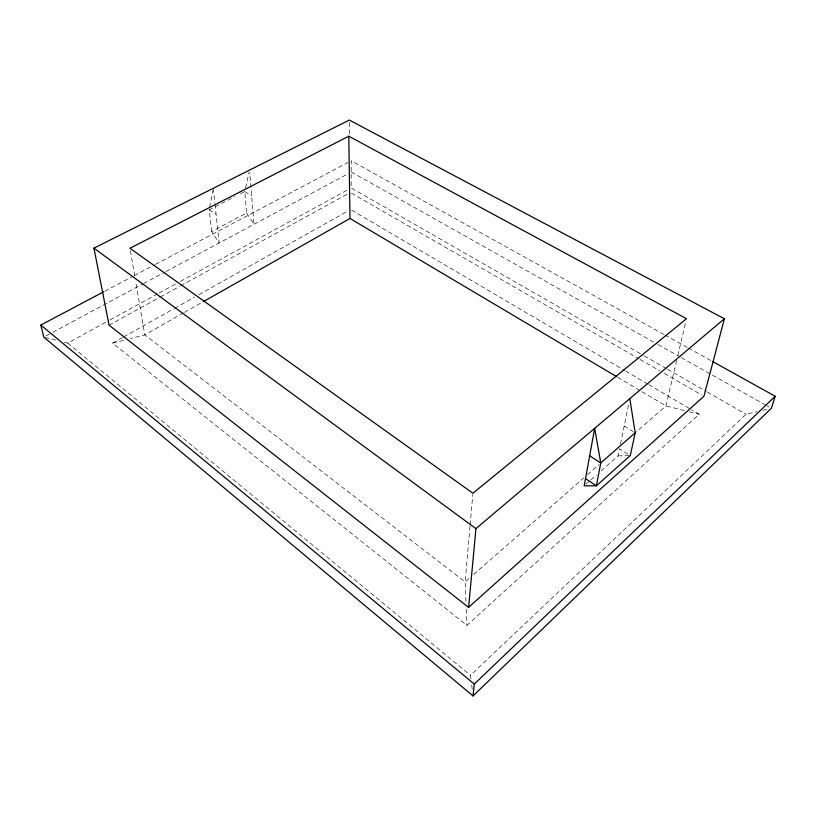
<?xml version="1.0" encoding="UTF-8"?>
<svg xmlns="http://www.w3.org/2000/svg" width="816" height="816" viewBox="0 0 816 816"><rect width="100%" height="100%" fill="white"/><g stroke="black" fill="none" stroke-linecap="round" stroke-linejoin="round"><path stroke-width="0.61" stroke-dasharray="4.08 3.06" d="M663.918 334.468L351.206 160.772L351.145 187.945L643.171 355.297M470.026 526.167L465.14 581.92L466.007 603.024M470.138 524.902L472.801 494.496M209.661 207.386L212.843 190.669M601.127 470.852L618.038 455.909L619.507 448.78L629.197 454.9M620.497 443.986L629.054 402.38M245.565 187.955L249.023 172.482M676.668 360.468L665.958 405.919L636.307 431.899M677.821 355.552L685.93 321.157M470.954 678.943L470.506 675.301L746.048 414.253L756.891 411.703M122.553 337.549L112.598 343.148L466.925 625.372L699.19 414.253L691.519 409.744M586.092 484.123L589.846 480.808M590.784 479.981L596.425 475.004M468.965 578.575L465.14 581.92L144.779 334.866L135.772 282.152M473.749 574.382L583.715 477.992M587.54 474.647L599.015 464.59M183.396 312.967L144.779 334.866L130.478 338.548M184.498 312.344L202.154 302.328M123.665 336.926L173.471 308.958M174.573 308.336L194.504 297.157M198.931 294.668L348.34 210.763M109.069 325.176L159.334 297.534M160.446 296.922L179.438 286.477M180.55 285.855L348.085 193.698M64.127 342.19L67.718 343.087L109.007 320.484M110.119 319.872L158.1 293.617M159.222 293.005L175.96 283.835M180.418 281.398L350.033 188.557M46.022 335.906L51.643 332.897M52.765 332.296L142.565 284.09M143.687 283.489L165.016 272.034M166.138 271.432L347.983 173.808M104.907 291.139L133.018 276.257M134.15 275.665L154.387 264.945M155.519 264.353L347.83 162.557M215.016 204.337L219.137 242.852L211.64 231.53L246.616 213.078L244.769 191.525L239.21 194.381M211.64 231.53L209.212 209.783L234.763 196.656M112.598 343.148L125.705 339.772M762.909 410.295L766.52 409.448M618.038 455.909L630.278 455.583M44.982 337.416L55.753 340.099M684.42 410.55L665.958 405.919L641.906 391.649M689.347 411.784L699.19 414.253M665.03 335.08L687.286 347.443M688.398 348.065L711.766 361.049M351.359 172.003L656.9 343.924M658.012 344.546L680.238 357.051M681.35 357.673L711.348 374.554M712.46 375.176L765.785 405.185M766.897 405.817L769.121 407.062M644.283 355.929L666.407 368.608M667.508 369.24L706.228 391.425M707.329 392.057L746.048 414.253M351.421 193.106L638.948 358.805M640.05 359.438L659.879 370.862M664.285 373.402L701.74 394.995M351.655 210.161L624.638 370.474M625.739 371.117L647.659 383.989M648.761 384.642L690.418 409.102M617.845 377.38L640.805 390.997M244.769 191.525L251.644 195.779M624.199 425.983L633.196 431.542M209.212 209.783L216.067 214.21M67.718 343.087L470.506 675.301M246.616 213.078L253.96 224.155L249.757 172.543M130.417 250.767L134.701 275.869M471.699 685.012L472.291 689.867M213.292 188.282L214.883 203.102M466.262 609.236L466.925 625.372M349.34 122.604L349.503 134.038"/><path stroke-width="1.22" d="M468.598 607.369L475.932 528.625L724.394 318.77L349.309 120.064L93.942 248.146L109.069 325.176L468.598 607.369L703.943 396.26L724.394 318.77M103.785 291.73L40.8 325.074L43.778 337.12L473.025 695.936L474.29 684.073L775.2 396.28L712.878 361.661M629.819 398.647L635.195 432.786L630.278 455.583L596.374 485.816L584.205 485.785L594.67 428.339L600.77 462.958L596.374 485.816L585.511 478.635M775.2 396.28L771.344 408.316L473.025 695.936M635.195 432.786L600.77 462.958L589.672 455.777M203.255 301.706L349.982 218.464L616.753 376.727M348.799 136.201L129.989 248.258L472.913 493.231L686.511 318.699L348.799 136.201L349.982 218.464M93.942 248.146L475.932 528.625M40.8 325.074L474.29 684.073"/></g></svg>
